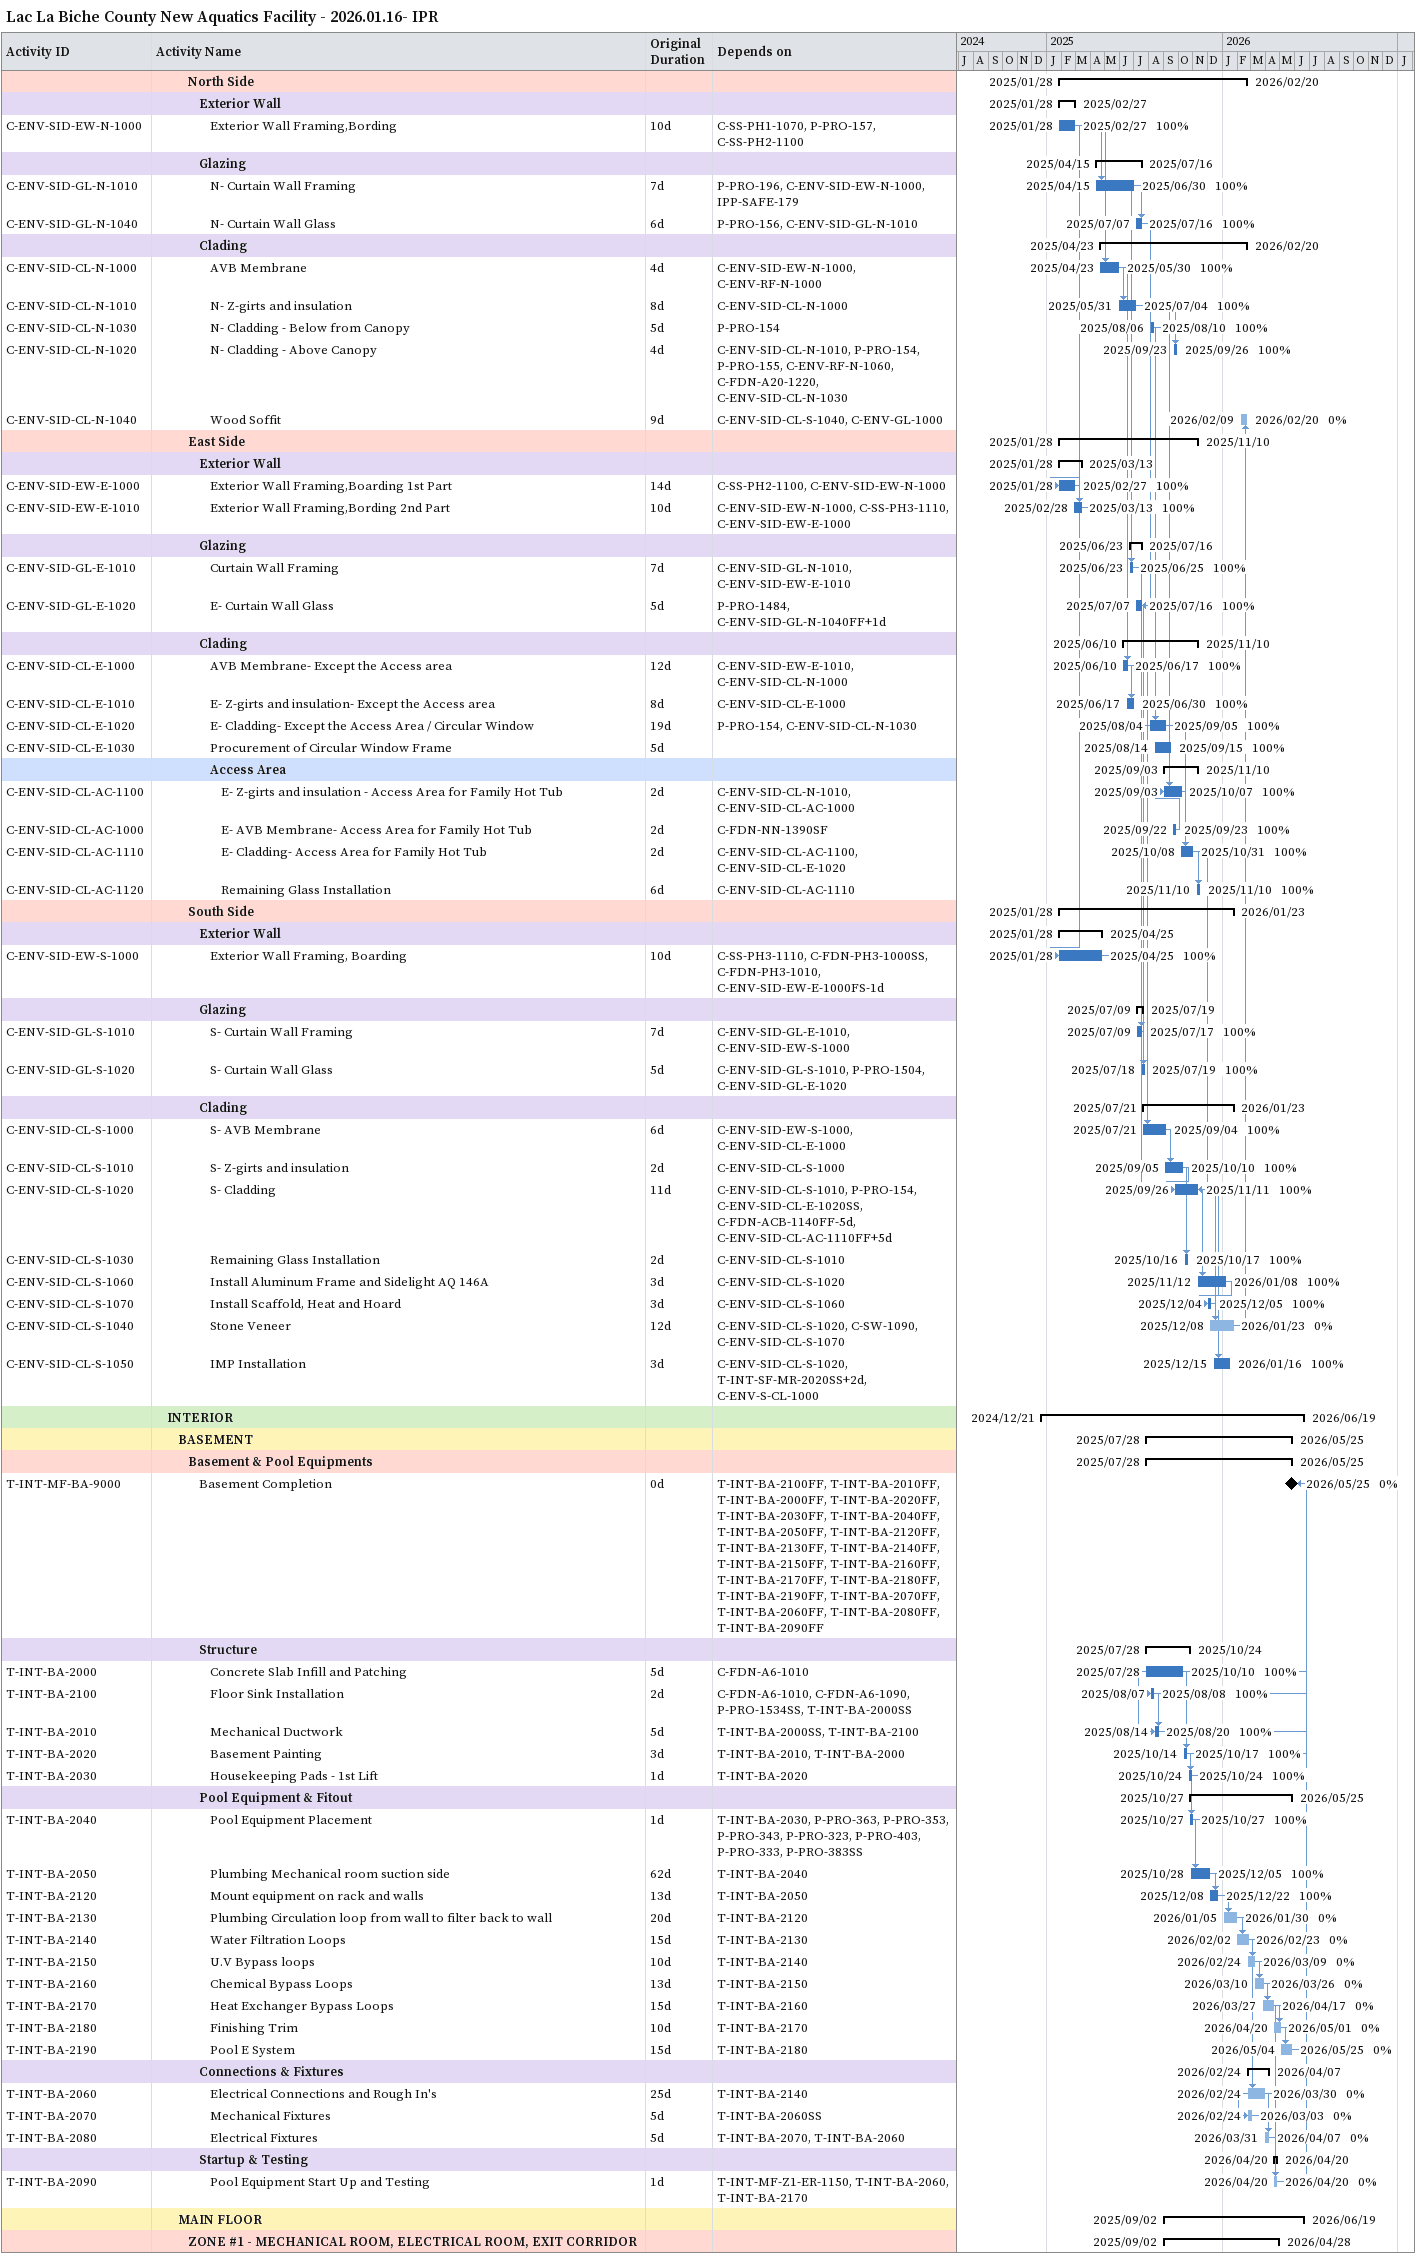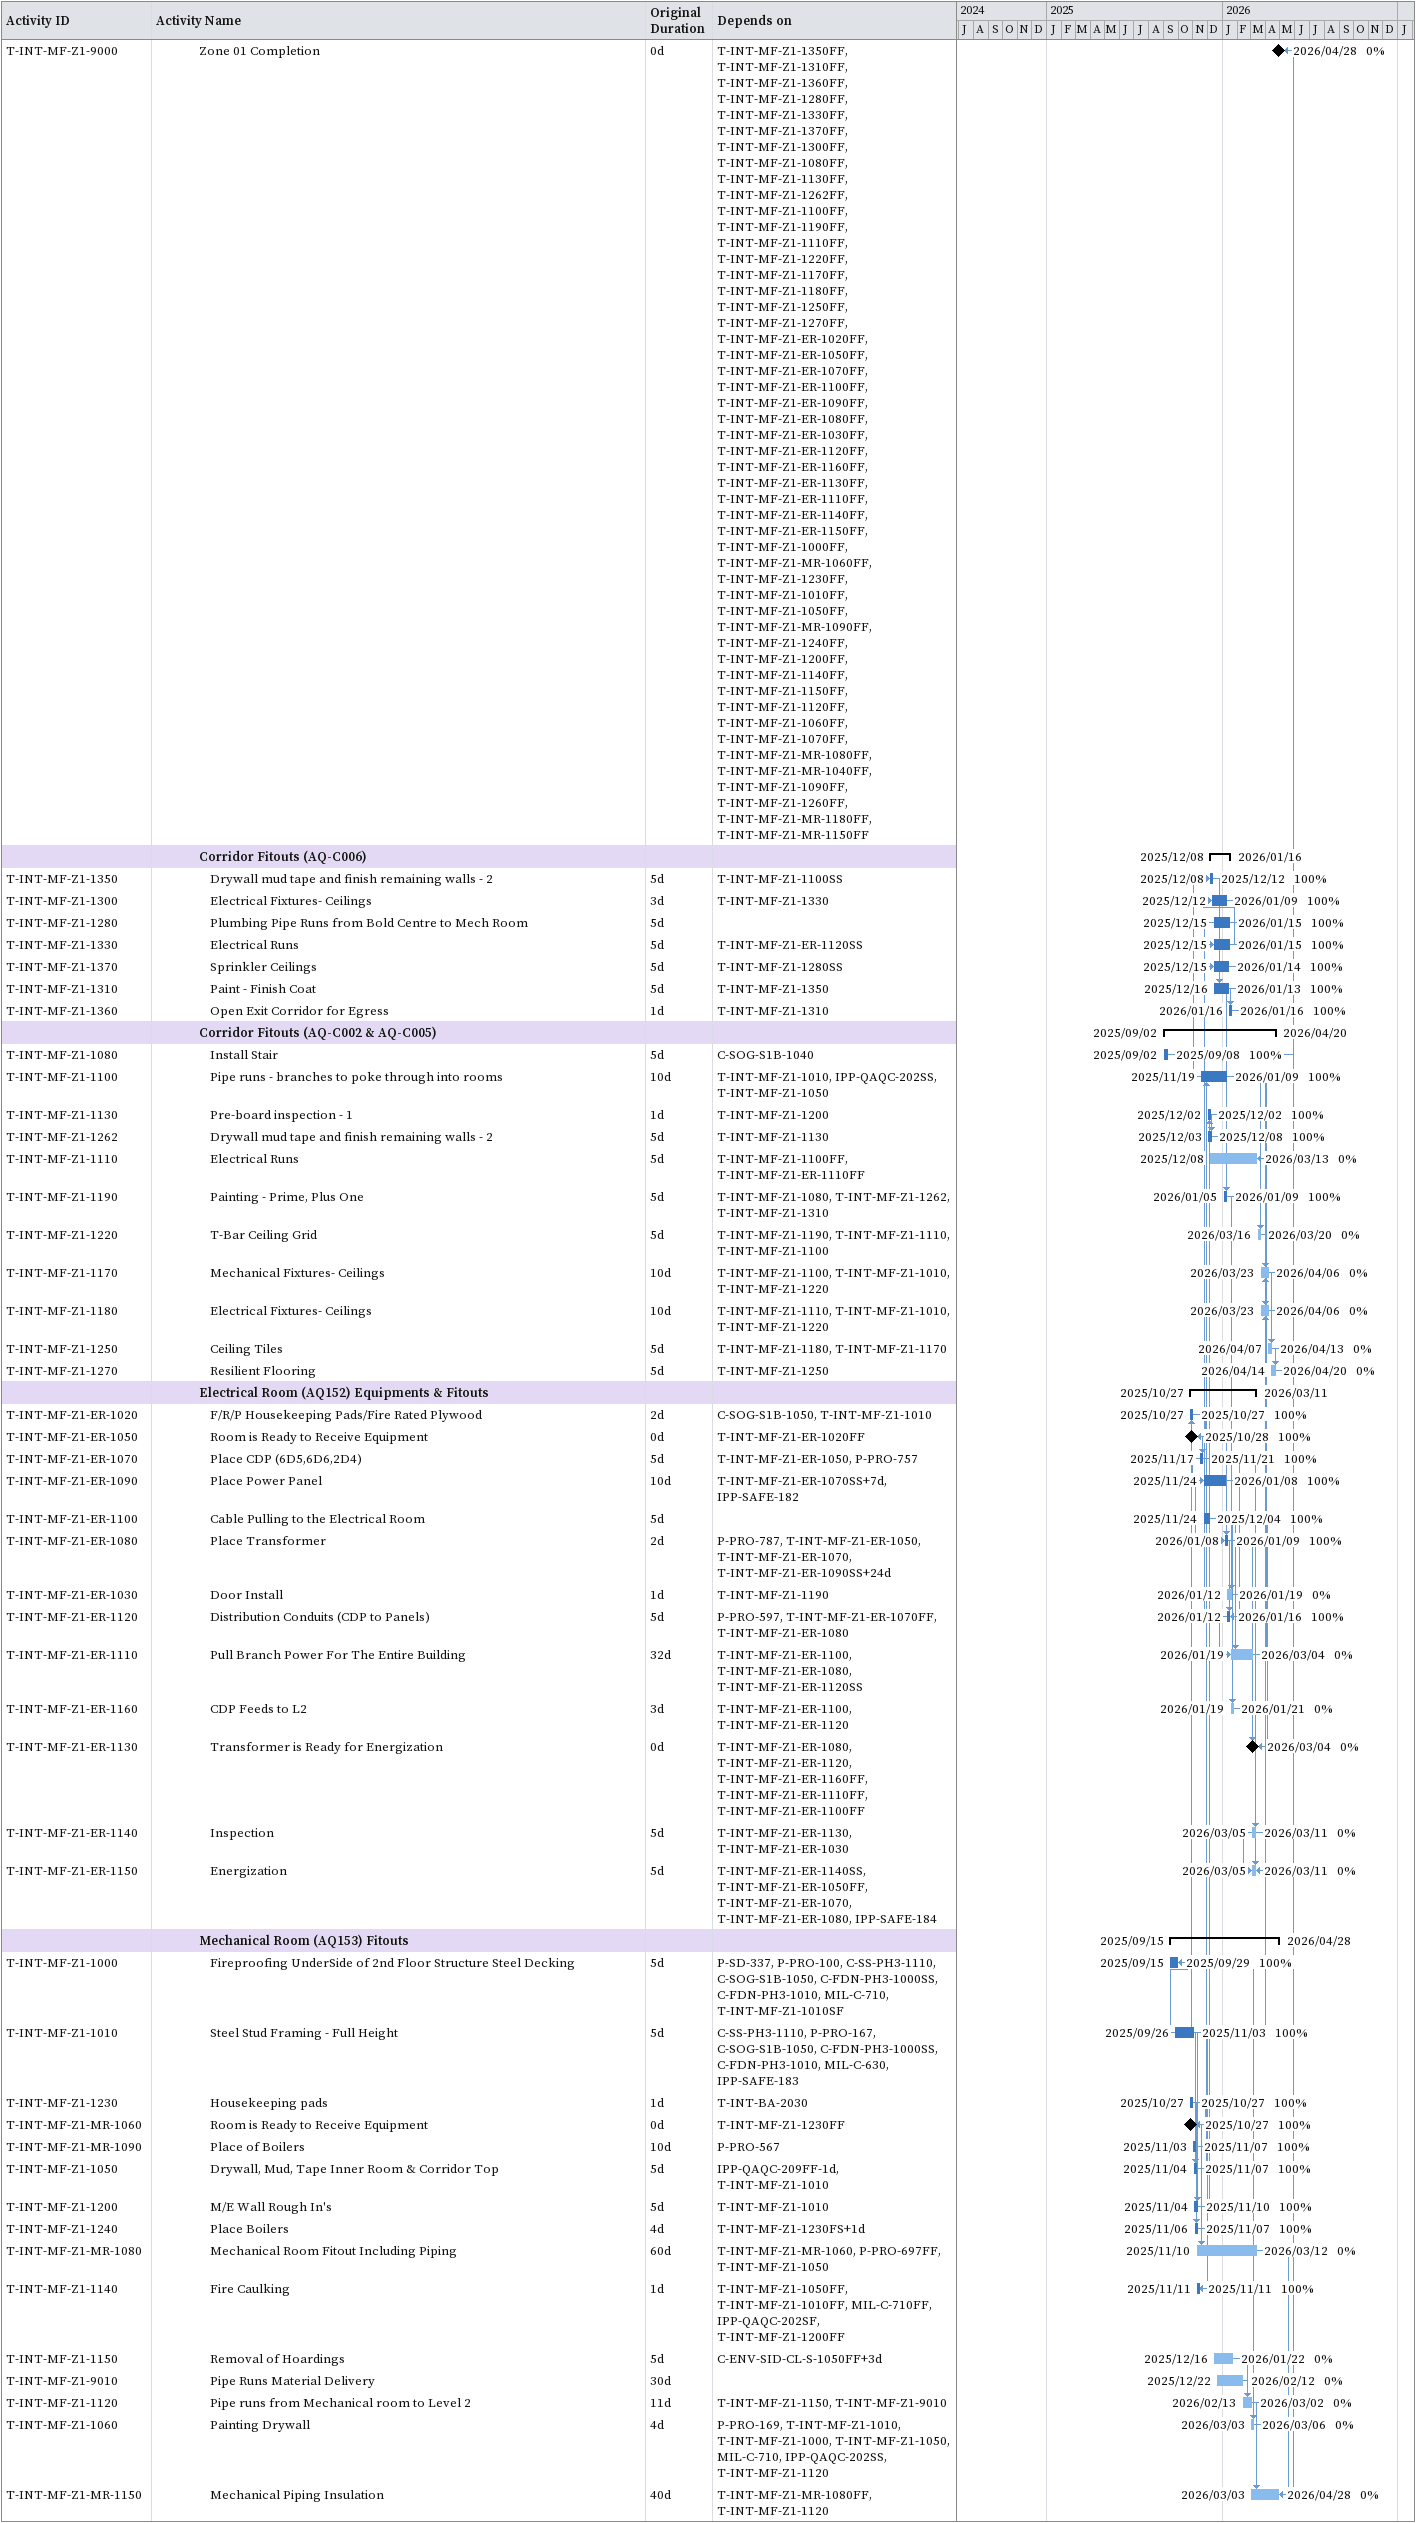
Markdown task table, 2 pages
Lac La Biche County New Aquatics Facility - 2026.01.16- IPR

| ID | Level | Task | Original duration | Start | Finish | Predecessors | % complete |
|---|---|---|---|---|---|---|---|
|  | 4 | **North Side** |  | 2025-01-28 | 2026-02-20 |  |  |
|  | 5 | **Exterior Wall** |  | 2025-01-28 | 2025-02-27 |  |  |
| C-ENV-SID-EW-N-1000 | 6 | Exterior Wall Framing,Bording | 10d | 2025-01-28 | 2025-02-27 | C-SS-PH1-1070, P-PRO-157, C-SS-PH2-1100 | 100 |
|  | 5 | **Glazing** |  | 2025-04-15 | 2025-07-16 |  |  |
| C-ENV-SID-GL-N-1010 | 6 | N- Curtain Wall Framing | 7d | 2025-04-15 | 2025-06-30 | P-PRO-196, C-ENV-SID-EW-N-1000, IPP-SAFE-179 | 100 |
| C-ENV-SID-GL-N-1040 | 6 | N- Curtain Wall Glass | 6d | 2025-07-07 | 2025-07-16 | P-PRO-156, C-ENV-SID-GL-N-1010 | 100 |
|  | 5 | **Clading** |  | 2025-04-23 | 2026-02-20 |  |  |
| C-ENV-SID-CL-N-1000 | 6 | AVB Membrane | 4d | 2025-04-23 | 2025-05-30 | C-ENV-SID-EW-N-1000, C-ENV-RF-N-1000 | 100 |
| C-ENV-SID-CL-N-1010 | 6 | N- Z-girts and insulation | 8d | 2025-05-31 | 2025-07-04 | C-ENV-SID-CL-N-1000 | 100 |
| C-ENV-SID-CL-N-1030 | 6 | N- Cladding - Below from Canopy | 5d | 2025-08-06 | 2025-08-10 | P-PRO-154 | 100 |
| C-ENV-SID-CL-N-1020 | 6 | N- Cladding - Above Canopy | 4d | 2025-09-23 | 2025-09-26 | C-ENV-SID-CL-N-1010, P-PRO-154, P-PRO-155, C-ENV-RF-N-1060, C-FDN-A20-1220, C-ENV-SID-CL-N-1030 | 100 |
| C-ENV-SID-CL-N-1040 | 6 | Wood Soffit | 9d | 2026-02-09 | 2026-02-20 | C-ENV-SID-CL-S-1040, C-ENV-GL-1000 | 0 |
|  | 4 | **East Side** |  | 2025-01-28 | 2025-11-10 |  |  |
|  | 5 | **Exterior Wall** |  | 2025-01-28 | 2025-03-13 |  |  |
| C-ENV-SID-EW-E-1000 | 6 | Exterior Wall Framing,Boarding 1st Part | 14d | 2025-01-28 | 2025-02-27 | C-SS-PH2-1100, C-ENV-SID-EW-N-1000 | 100 |
| C-ENV-SID-EW-E-1010 | 6 | Exterior Wall Framing,Bording 2nd Part | 10d | 2025-02-28 | 2025-03-13 | C-ENV-SID-EW-N-1000, C-SS-PH3-1110, C-ENV-SID-EW-E-1000 | 100 |
|  | 5 | **Glazing** |  | 2025-06-23 | 2025-07-16 |  |  |
| C-ENV-SID-GL-E-1010 | 6 | Curtain Wall Framing | 7d | 2025-06-23 | 2025-06-25 | C-ENV-SID-GL-N-1010, C-ENV-SID-EW-E-1010 | 100 |
| C-ENV-SID-GL-E-1020 | 6 | E- Curtain Wall Glass | 5d | 2025-07-07 | 2025-07-16 | P-PRO-1484, C-ENV-SID-GL-N-1040FF+1d | 100 |
|  | 5 | **Clading** |  | 2025-06-10 | 2025-11-10 |  |  |
| C-ENV-SID-CL-E-1000 | 6 | AVB Membrane- Except the Access area | 12d | 2025-06-10 | 2025-06-17 | C-ENV-SID-EW-E-1010, C-ENV-SID-CL-N-1000 | 100 |
| C-ENV-SID-CL-E-1010 | 6 | E- Z-girts and insulation- Except the Access area | 8d | 2025-06-17 | 2025-06-30 | C-ENV-SID-CL-E-1000 | 100 |
| C-ENV-SID-CL-E-1020 | 6 | E- Cladding- Except the Access Area / Circular Window | 19d | 2025-08-04 | 2025-09-05 | P-PRO-154, C-ENV-SID-CL-N-1030 | 100 |
| C-ENV-SID-CL-E-1030 | 6 | Procurement of Circular Window Frame | 5d | 2025-08-14 | 2025-09-15 |  | 100 |
|  | 6 | **Access Area** |  | 2025-09-03 | 2025-11-10 |  |  |
| C-ENV-SID-CL-AC-1100 | 7 | E- Z-girts and insulation - Access Area for Family Hot Tub | 2d | 2025-09-03 | 2025-10-07 | C-ENV-SID-CL-N-1010, C-ENV-SID-CL-AC-1000 | 100 |
| C-ENV-SID-CL-AC-1000 | 7 | E- AVB Membrane- Access Area for Family Hot Tub | 2d | 2025-09-22 | 2025-09-23 | C-FDN-NN-1390SF | 100 |
| C-ENV-SID-CL-AC-1110 | 7 | E- Cladding- Access Area for Family Hot Tub | 2d | 2025-10-08 | 2025-10-31 | C-ENV-SID-CL-AC-1100, C-ENV-SID-CL-E-1020 | 100 |
| C-ENV-SID-CL-AC-1120 | 7 | Remaining Glass Installation | 6d | 2025-11-10 | 2025-11-10 | C-ENV-SID-CL-AC-1110 | 100 |
|  | 4 | **South Side** |  | 2025-01-28 | 2026-01-23 |  |  |
|  | 5 | **Exterior Wall** |  | 2025-01-28 | 2025-04-25 |  |  |
| C-ENV-SID-EW-S-1000 | 6 | Exterior Wall Framing, Boarding | 10d | 2025-01-28 | 2025-04-25 | C-SS-PH3-1110, C-FDN-PH3-1000SS, C-FDN-PH3-1010, C-ENV-SID-EW-E-1000FS-1d | 100 |
|  | 5 | **Glazing** |  | 2025-07-09 | 2025-07-19 |  |  |
| C-ENV-SID-GL-S-1010 | 6 | S- Curtain Wall Framing | 7d | 2025-07-09 | 2025-07-17 | C-ENV-SID-GL-E-1010, C-ENV-SID-EW-S-1000 | 100 |
| C-ENV-SID-GL-S-1020 | 6 | S- Curtain Wall Glass | 5d | 2025-07-18 | 2025-07-19 | C-ENV-SID-GL-S-1010, P-PRO-1504, C-ENV-SID-GL-E-1020 | 100 |
|  | 5 | **Clading** |  | 2025-07-21 | 2026-01-23 |  |  |
| C-ENV-SID-CL-S-1000 | 6 | S- AVB Membrane | 6d | 2025-07-21 | 2025-09-04 | C-ENV-SID-EW-S-1000, C-ENV-SID-CL-E-1000 | 100 |
| C-ENV-SID-CL-S-1010 | 6 | S- Z-girts and insulation | 2d | 2025-09-05 | 2025-10-10 | C-ENV-SID-CL-S-1000 | 100 |
| C-ENV-SID-CL-S-1020 | 6 | S- Cladding | 11d | 2025-09-26 | 2025-11-11 | C-ENV-SID-CL-S-1010, P-PRO-154, C-ENV-SID-CL-E-1020SS, C-FDN-ACB-1140FF-5d, C-ENV-SID-CL-AC-1110FF+5d | 100 |
| C-ENV-SID-CL-S-1030 | 6 | Remaining Glass Installation | 2d | 2025-10-16 | 2025-10-17 | C-ENV-SID-CL-S-1010 | 100 |
| C-ENV-SID-CL-S-1060 | 6 | Install Aluminum Frame and Sidelight AQ 146A | 3d | 2025-11-12 | 2026-01-08 | C-ENV-SID-CL-S-1020 | 100 |
| C-ENV-SID-CL-S-1070 | 6 | Install Scaffold, Heat and Hoard | 3d | 2025-12-04 | 2025-12-05 | C-ENV-SID-CL-S-1060 | 100 |
| C-ENV-SID-CL-S-1040 | 6 | Stone Veneer | 12d | 2025-12-08 | 2026-01-23 | C-ENV-SID-CL-S-1020, C-SW-1090, C-ENV-SID-CL-S-1070 | 0 |
| C-ENV-SID-CL-S-1050 | 6 | IMP Installation | 3d | 2025-12-15 | 2026-01-16 | C-ENV-SID-CL-S-1020, T-INT-SF-MR-2020SS+2d, C-ENV-S-CL-1000 | 100 |
|  | 2 | **INTERIOR** |  | 2024-12-21 | 2026-06-19 |  |  |
|  | 3 | **BASEMENT** |  | 2025-07-28 | 2026-05-25 |  |  |
|  | 4 | **Basement & Pool Equipments** |  | 2025-07-28 | 2026-05-25 |  |  |
| T-INT-MF-BA-9000 | 5 | Basement Completion | 0d | 2026-05-25 | 2026-05-25 | T-INT-BA-2100FF, T-INT-BA-2010FF, T-INT-BA-2000FF, T-INT-BA-2020FF, T-INT-BA-2030FF, T-INT-BA-2040FF, T-INT-BA-2050FF, T-INT-BA-2120FF, T-INT-BA-2130FF, T-INT-BA-2140FF, T-INT-BA-2150FF, T-INT-BA-2160FF, T-INT-BA-2170FF, T-INT-BA-2180FF, T-INT-BA-2190FF, T-INT-BA-2070FF, T-INT-BA-2060FF, T-INT-BA-2080FF, T-INT-BA-2090FF | 0 |
|  | 5 | **Structure** |  | 2025-07-28 | 2025-10-24 |  |  |
| T-INT-BA-2000 | 6 | Concrete Slab Infill and Patching | 5d | 2025-07-28 | 2025-10-10 | C-FDN-A6-1010 | 100 |
| T-INT-BA-2100 | 6 | Floor Sink Installation | 2d | 2025-08-07 | 2025-08-08 | C-FDN-A6-1010, C-FDN-A6-1090, P-PRO-1534SS, T-INT-BA-2000SS | 100 |
| T-INT-BA-2010 | 6 | Mechanical Ductwork | 5d | 2025-08-14 | 2025-08-20 | T-INT-BA-2000SS, T-INT-BA-2100 | 100 |
| T-INT-BA-2020 | 6 | Basement Painting | 3d | 2025-10-14 | 2025-10-17 | T-INT-BA-2010, T-INT-BA-2000 | 100 |
| T-INT-BA-2030 | 6 | Housekeeping Pads - 1st Lift | 1d | 2025-10-24 | 2025-10-24 | T-INT-BA-2020 | 100 |
|  | 5 | **Pool Equipment & Fitout** |  | 2025-10-27 | 2026-05-25 |  |  |
| T-INT-BA-2040 | 6 | Pool Equipment Placement | 1d | 2025-10-27 | 2025-10-27 | T-INT-BA-2030, P-PRO-363, P-PRO-353, P-PRO-343, P-PRO-323, P-PRO-403, P-PRO-333, P-PRO-383SS | 100 |
| T-INT-BA-2050 | 6 | Plumbing Mechanical room suction side | 62d | 2025-10-28 | 2025-12-05 | T-INT-BA-2040 | 100 |
| T-INT-BA-2120 | 6 | Mount equipment on rack and walls | 13d | 2025-12-08 | 2025-12-22 | T-INT-BA-2050 | 100 |
| T-INT-BA-2130 | 6 | Plumbing Circulation loop from wall to filter back to wall | 20d | 2026-01-05 | 2026-01-30 | T-INT-BA-2120 | 0 |
| T-INT-BA-2140 | 6 | Water Filtration Loops | 15d | 2026-02-02 | 2026-02-23 | T-INT-BA-2130 | 0 |
| T-INT-BA-2150 | 6 | U.V Bypass loops | 10d | 2026-02-24 | 2026-03-09 | T-INT-BA-2140 | 0 |
| T-INT-BA-2160 | 6 | Chemical Bypass Loops | 13d | 2026-03-10 | 2026-03-26 | T-INT-BA-2150 | 0 |
| T-INT-BA-2170 | 6 | Heat Exchanger Bypass Loops | 15d | 2026-03-27 | 2026-04-17 | T-INT-BA-2160 | 0 |
| T-INT-BA-2180 | 6 | Finishing Trim | 10d | 2026-04-20 | 2026-05-01 | T-INT-BA-2170 | 0 |
| T-INT-BA-2190 | 6 | Pool E System | 15d | 2026-05-04 | 2026-05-25 | T-INT-BA-2180 | 0 |
|  | 5 | **Connections & Fixtures** |  | 2026-02-24 | 2026-04-07 |  |  |
| T-INT-BA-2060 | 6 | Electrical Connections and Rough In's | 25d | 2026-02-24 | 2026-03-30 | T-INT-BA-2140 | 0 |
| T-INT-BA-2070 | 6 | Mechanical Fixtures | 5d | 2026-02-24 | 2026-03-03 | T-INT-BA-2060SS | 0 |
| T-INT-BA-2080 | 6 | Electrical Fixtures | 5d | 2026-03-31 | 2026-04-07 | T-INT-BA-2070, T-INT-BA-2060 | 0 |
|  | 5 | **Startup & Testing** |  | 2026-04-20 | 2026-04-20 |  |  |
| T-INT-BA-2090 | 6 | Pool Equipment Start Up and Testing | 1d | 2026-04-20 | 2026-04-20 | T-INT-MF-Z1-ER-1150, T-INT-BA-2060, T-INT-BA-2170 | 0 |
|  | 3 | **MAIN FLOOR** |  | 2025-09-02 | 2026-06-19 |  |  |
|  | 4 | **ZONE #1 - MECHANICAL ROOM, ELECTRICAL ROOM, EXIT CORRIDOR** |  | 2025-09-02 | 2026-04-28 |  |  |
| T-INT-MF-Z1-9000 | 5 | Zone 01 Completion | 0d | 2026-04-28 | 2026-04-28 | T-INT-MF-Z1-1350FF, T-INT-MF-Z1-1310FF, T-INT-MF-Z1-1360FF, T-INT-MF-Z1-1280FF, T-INT-MF-Z1-1330FF, T-INT-MF-Z1-1370FF, T-INT-MF-Z1-1300FF, T-INT-MF-Z1-1080FF, T-INT-MF-Z1-1130FF, T-INT-MF-Z1-1262FF, T-INT-MF-Z1-1100FF, T-INT-MF-Z1-1190FF, T-INT-MF-Z1-1110FF, T-INT-MF-Z1-1220FF, T-INT-MF-Z1-1170FF, T-INT-MF-Z1-1180FF, T-INT-MF-Z1-1250FF, T-INT-MF-Z1-1270FF, T-INT-MF-Z1-ER-1020FF, T-INT-MF-Z1-ER-1050FF, T-INT-MF-Z1-ER-1070FF, T-INT-MF-Z1-ER-1100FF, T-INT-MF-Z1-ER-1090FF, T-INT-MF-Z1-ER-1080FF, T-INT-MF-Z1-ER-1030FF, T-INT-MF-Z1-ER-1120FF, T-INT-MF-Z1-ER-1160FF, T-INT-MF-Z1-ER-1130FF, T-INT-MF-Z1-ER-1110FF, T-INT-MF-Z1-ER-1140FF, T-INT-MF-Z1-ER-1150FF, T-INT-MF-Z1-1000FF, T-INT-MF-Z1-MR-1060FF, T-INT-MF-Z1-1230FF, T-INT-MF-Z1-1010FF, T-INT-MF-Z1-1050FF, T-INT-MF-Z1-MR-1090FF, T-INT-MF-Z1-1240FF, T-INT-MF-Z1-1200FF, T-INT-MF-Z1-1140FF, T-INT-MF-Z1-1150FF, T-INT-MF-Z1-1120FF, T-INT-MF-Z1-1060FF, T-INT-MF-Z1-1070FF, T-INT-MF-Z1-MR-1080FF, T-INT-MF-Z1-MR-1040FF, T-INT-MF-Z1-1090FF, T-INT-MF-Z1-1260FF, T-INT-MF-Z1-MR-1180FF, T-INT-MF-Z1-MR-1150FF | 0 |
|  | 5 | **Corridor Fitouts (AQ-C006)** |  | 2025-12-08 | 2026-01-16 |  |  |
| T-INT-MF-Z1-1350 | 6 | Drywall mud tape and finish remaining walls - 2 | 5d | 2025-12-08 | 2025-12-12 | T-INT-MF-Z1-1100SS | 100 |
| T-INT-MF-Z1-1300 | 6 | Electrical Fixtures- Ceilings | 3d | 2025-12-12 | 2026-01-09 | T-INT-MF-Z1-1330 | 100 |
| T-INT-MF-Z1-1280 | 6 | Plumbing Pipe Runs from Bold Centre to Mech Room | 5d | 2025-12-15 | 2026-01-15 |  | 100 |
| T-INT-MF-Z1-1330 | 6 | Electrical Runs | 5d | 2025-12-15 | 2026-01-15 | T-INT-MF-Z1-ER-1120SS | 100 |
| T-INT-MF-Z1-1370 | 6 | Sprinkler Ceilings | 5d | 2025-12-15 | 2026-01-14 | T-INT-MF-Z1-1280SS | 100 |
| T-INT-MF-Z1-1310 | 6 | Paint - Finish Coat | 5d | 2025-12-16 | 2026-01-13 | T-INT-MF-Z1-1350 | 100 |
| T-INT-MF-Z1-1360 | 6 | Open Exit Corridor for Egress | 1d | 2026-01-16 | 2026-01-16 | T-INT-MF-Z1-1310 | 100 |
|  | 5 | **Corridor Fitouts (AQ-C002 & AQ-C005)** |  | 2025-09-02 | 2026-04-20 |  |  |
| T-INT-MF-Z1-1080 | 6 | Install Stair | 5d | 2025-09-02 | 2025-09-08 | C-SOG-S1B-1040 | 100 |
| T-INT-MF-Z1-1100 | 6 | Pipe runs - branches to poke through into rooms | 10d | 2025-11-19 | 2026-01-09 | T-INT-MF-Z1-1010, IPP-QAQC-202SS, T-INT-MF-Z1-1050 | 100 |
| T-INT-MF-Z1-1130 | 6 | Pre-board inspection - 1 | 1d | 2025-12-02 | 2025-12-02 | T-INT-MF-Z1-1200 | 100 |
| T-INT-MF-Z1-1262 | 6 | Drywall mud tape and finish remaining walls - 2 | 5d | 2025-12-03 | 2025-12-08 | T-INT-MF-Z1-1130 | 100 |
| T-INT-MF-Z1-1110 | 6 | Electrical Runs | 5d | 2025-12-08 | 2026-03-13 | T-INT-MF-Z1-1100FF, T-INT-MF-Z1-ER-1110FF | 0 |
| T-INT-MF-Z1-1190 | 6 | Painting - Prime, Plus One | 5d | 2026-01-05 | 2026-01-09 | T-INT-MF-Z1-1080, T-INT-MF-Z1-1262, T-INT-MF-Z1-1310 | 100 |
| T-INT-MF-Z1-1220 | 6 | T-Bar Ceiling Grid | 5d | 2026-03-16 | 2026-03-20 | T-INT-MF-Z1-1190, T-INT-MF-Z1-1110, T-INT-MF-Z1-1100 | 0 |
| T-INT-MF-Z1-1170 | 6 | Mechanical Fixtures- Ceilings | 10d | 2026-03-23 | 2026-04-06 | T-INT-MF-Z1-1100, T-INT-MF-Z1-1010, T-INT-MF-Z1-1220 | 0 |
| T-INT-MF-Z1-1180 | 6 | Electrical Fixtures- Ceilings | 10d | 2026-03-23 | 2026-04-06 | T-INT-MF-Z1-1110, T-INT-MF-Z1-1010, T-INT-MF-Z1-1220 | 0 |
| T-INT-MF-Z1-1250 | 6 | Ceiling Tiles | 5d | 2026-04-07 | 2026-04-13 | T-INT-MF-Z1-1180, T-INT-MF-Z1-1170 | 0 |
| T-INT-MF-Z1-1270 | 6 | Resilient Flooring | 5d | 2026-04-14 | 2026-04-20 | T-INT-MF-Z1-1250 | 0 |
|  | 5 | **Electrical Room (AQ152) Equipments & Fitouts** |  | 2025-10-27 | 2026-03-11 |  |  |
| T-INT-MF-Z1-ER-1020 | 6 | F/R/P Housekeeping Pads/Fire Rated Plywood | 2d | 2025-10-27 | 2025-10-27 | C-SOG-S1B-1050, T-INT-MF-Z1-1010 | 100 |
| T-INT-MF-Z1-ER-1050 | 6 | Room is Ready to Receive Equipment | 0d | 2025-10-28 | 2025-10-28 | T-INT-MF-Z1-ER-1020FF | 100 |
| T-INT-MF-Z1-ER-1070 | 6 | Place CDP (6D5,6D6,2D4) | 5d | 2025-11-17 | 2025-11-21 | T-INT-MF-Z1-ER-1050, P-PRO-757 | 100 |
| T-INT-MF-Z1-ER-1090 | 6 | Place Power Panel | 10d | 2025-11-24 | 2026-01-08 | T-INT-MF-Z1-ER-1070SS+7d, IPP-SAFE-182 | 100 |
| T-INT-MF-Z1-ER-1100 | 6 | Cable Pulling to the Electrical Room | 5d | 2025-11-24 | 2025-12-04 |  | 100 |
| T-INT-MF-Z1-ER-1080 | 6 | Place Transformer | 2d | 2026-01-08 | 2026-01-09 | P-PRO-787, T-INT-MF-Z1-ER-1050, T-INT-MF-Z1-ER-1070, T-INT-MF-Z1-ER-1090SS+24d | 100 |
| T-INT-MF-Z1-ER-1030 | 6 | Door Install | 1d | 2026-01-12 | 2026-01-19 | T-INT-MF-Z1-1190 | 0 |
| T-INT-MF-Z1-ER-1120 | 6 | Distribution Conduits (CDP to Panels) | 5d | 2026-01-12 | 2026-01-16 | P-PRO-597, T-INT-MF-Z1-ER-1070FF, T-INT-MF-Z1-ER-1080 | 100 |
| T-INT-MF-Z1-ER-1110 | 6 | Pull Branch Power For The Entire Building | 32d | 2026-01-19 | 2026-03-04 | T-INT-MF-Z1-ER-1100, T-INT-MF-Z1-ER-1080, T-INT-MF-Z1-ER-1120SS | 0 |
| T-INT-MF-Z1-ER-1160 | 6 | CDP Feeds to L2 | 3d | 2026-01-19 | 2026-01-21 | T-INT-MF-Z1-ER-1100, T-INT-MF-Z1-ER-1120 | 0 |
| T-INT-MF-Z1-ER-1130 | 6 | Transformer is Ready for Energization | 0d | 2026-03-04 | 2026-03-04 | T-INT-MF-Z1-ER-1080, T-INT-MF-Z1-ER-1120, T-INT-MF-Z1-ER-1160FF, T-INT-MF-Z1-ER-1110FF, T-INT-MF-Z1-ER-1100FF | 0 |
| T-INT-MF-Z1-ER-1140 | 6 | Inspection | 5d | 2026-03-05 | 2026-03-11 | T-INT-MF-Z1-ER-1130, T-INT-MF-Z1-ER-1030 | 0 |
| T-INT-MF-Z1-ER-1150 | 6 | Energization | 5d | 2026-03-05 | 2026-03-11 | T-INT-MF-Z1-ER-1140SS, T-INT-MF-Z1-ER-1050FF, T-INT-MF-Z1-ER-1070, T-INT-MF-Z1-ER-1080, IPP-SAFE-184 | 0 |
|  | 5 | **Mechanical Room (AQ153) Fitouts** |  | 2025-09-15 | 2026-04-28 |  |  |
| T-INT-MF-Z1-1000 | 6 | Fireproofing UnderSide of 2nd Floor Structure Steel Decking | 5d | 2025-09-15 | 2025-09-29 | P-SD-337, P-PRO-100, C-SS-PH3-1110, C-SOG-S1B-1050, C-FDN-PH3-1000SS, C-FDN-PH3-1010, MIL-C-710, T-INT-MF-Z1-1010SF | 100 |
| T-INT-MF-Z1-1010 | 6 | Steel Stud Framing - Full Height | 5d | 2025-09-26 | 2025-11-03 | C-SS-PH3-1110, P-PRO-167, C-SOG-S1B-1050, C-FDN-PH3-1000SS, C-FDN-PH3-1010, MIL-C-630, IPP-SAFE-183 | 100 |
| T-INT-MF-Z1-1230 | 6 | Housekeeping pads | 1d | 2025-10-27 | 2025-10-27 | T-INT-BA-2030 | 100 |
| T-INT-MF-Z1-MR-1060 | 6 | Room is Ready to Receive Equipment | 0d | 2025-10-27 | 2025-10-27 | T-INT-MF-Z1-1230FF | 100 |
| T-INT-MF-Z1-MR-1090 | 6 | Place of Boilers | 10d | 2025-11-03 | 2025-11-07 | P-PRO-567 | 100 |
| T-INT-MF-Z1-1050 | 6 | Drywall, Mud, Tape Inner Room & Corridor Top | 5d | 2025-11-04 | 2025-11-07 | IPP-QAQC-209FF-1d, T-INT-MF-Z1-1010 | 100 |
| T-INT-MF-Z1-1200 | 6 | M/E Wall Rough In's | 5d | 2025-11-04 | 2025-11-10 | T-INT-MF-Z1-1010 | 100 |
| T-INT-MF-Z1-1240 | 6 | Place Boilers | 4d | 2025-11-06 | 2025-11-07 | T-INT-MF-Z1-1230FS+1d | 100 |
| T-INT-MF-Z1-MR-1080 | 6 | Mechanical Room Fitout Including Piping | 60d | 2025-11-10 | 2026-03-12 | T-INT-MF-Z1-MR-1060, P-PRO-697FF, T-INT-MF-Z1-1050 | 0 |
| T-INT-MF-Z1-1140 | 6 | Fire Caulking | 1d | 2025-11-11 | 2025-11-11 | T-INT-MF-Z1-1050FF, T-INT-MF-Z1-1010FF, MIL-C-710FF, IPP-QAQC-202SF, T-INT-MF-Z1-1200FF | 100 |
| T-INT-MF-Z1-1150 | 6 | Removal of Hoardings | 5d | 2025-12-16 | 2026-01-22 | C-ENV-SID-CL-S-1050FF+3d | 0 |
| T-INT-MF-Z1-9010 | 6 | Pipe Runs Material Delivery | 30d | 2025-12-22 | 2026-02-12 |  | 0 |
| T-INT-MF-Z1-1120 | 6 | Pipe runs from Mechanical room to Level 2 | 11d | 2026-02-13 | 2026-03-02 | T-INT-MF-Z1-1150, T-INT-MF-Z1-9010 | 0 |
| T-INT-MF-Z1-1060 | 6 | Painting Drywall | 4d | 2026-03-03 | 2026-03-06 | P-PRO-169, T-INT-MF-Z1-1010, T-INT-MF-Z1-1000, T-INT-MF-Z1-1050, MIL-C-710, IPP-QAQC-202SS, T-INT-MF-Z1-1120 | 0 |
| T-INT-MF-Z1-MR-1150 | 6 | Mechanical Piping Insulation | 40d | 2026-03-03 | 2026-04-28 | T-INT-MF-Z1-MR-1080FF, T-INT-MF-Z1-1120 | 0 |
